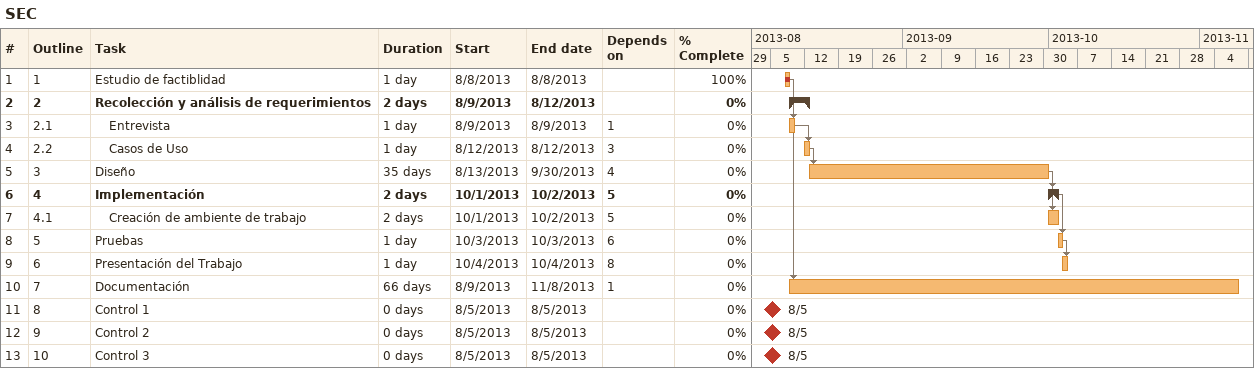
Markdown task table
SEC

| ID | WBS | Task | Duration | Start | Finish | Predecessors | % complete |
|---|---|---|---|---|---|---|---|
| 1 | 1 | Estudio de factiblidad | 1d | 2013-08-08 | 2013-08-08 |  | 100 |
| 2 | 2 | **Recolección y análisis de requerimientos** | 2d | 2013-08-09 | 2013-08-12 |  | 0 |
| 3 | 2.1 | Entrevista | 1d | 2013-08-09 | 2013-08-09 | 1 | 0 |
| 4 | 2.2 | Casos de Uso | 1d | 2013-08-12 | 2013-08-12 | 3 | 0 |
| 5 | 3 | Diseño | 35d | 2013-08-13 | 2013-09-30 | 4 | 0 |
| 6 | 4 | **Implementación** | 2d | 2013-10-01 | 2013-10-02 | 5 | 0 |
| 7 | 4.1 | Creación de ambiente de trabajo | 2d | 2013-10-01 | 2013-10-02 | 5 | 0 |
| 8 | 5 | Pruebas | 1d | 2013-10-03 | 2013-10-03 | 6 | 0 |
| 9 | 6 | Presentación del Trabajo | 1d | 2013-10-04 | 2013-10-04 | 8 | 0 |
| 10 | 7 | Documentación | 66d | 2013-08-09 | 2013-11-08 | 1 | 0 |
| 11 | 8 | Control 1 | 0d | 2013-08-05 | 2013-08-05 |  | 0 |
| 12 | 9 | Control 2 | 0d | 2013-08-05 | 2013-08-05 |  | 0 |
| 13 | 10 | Control 3 | 0d | 2013-08-05 | 2013-08-05 |  | 0 |
